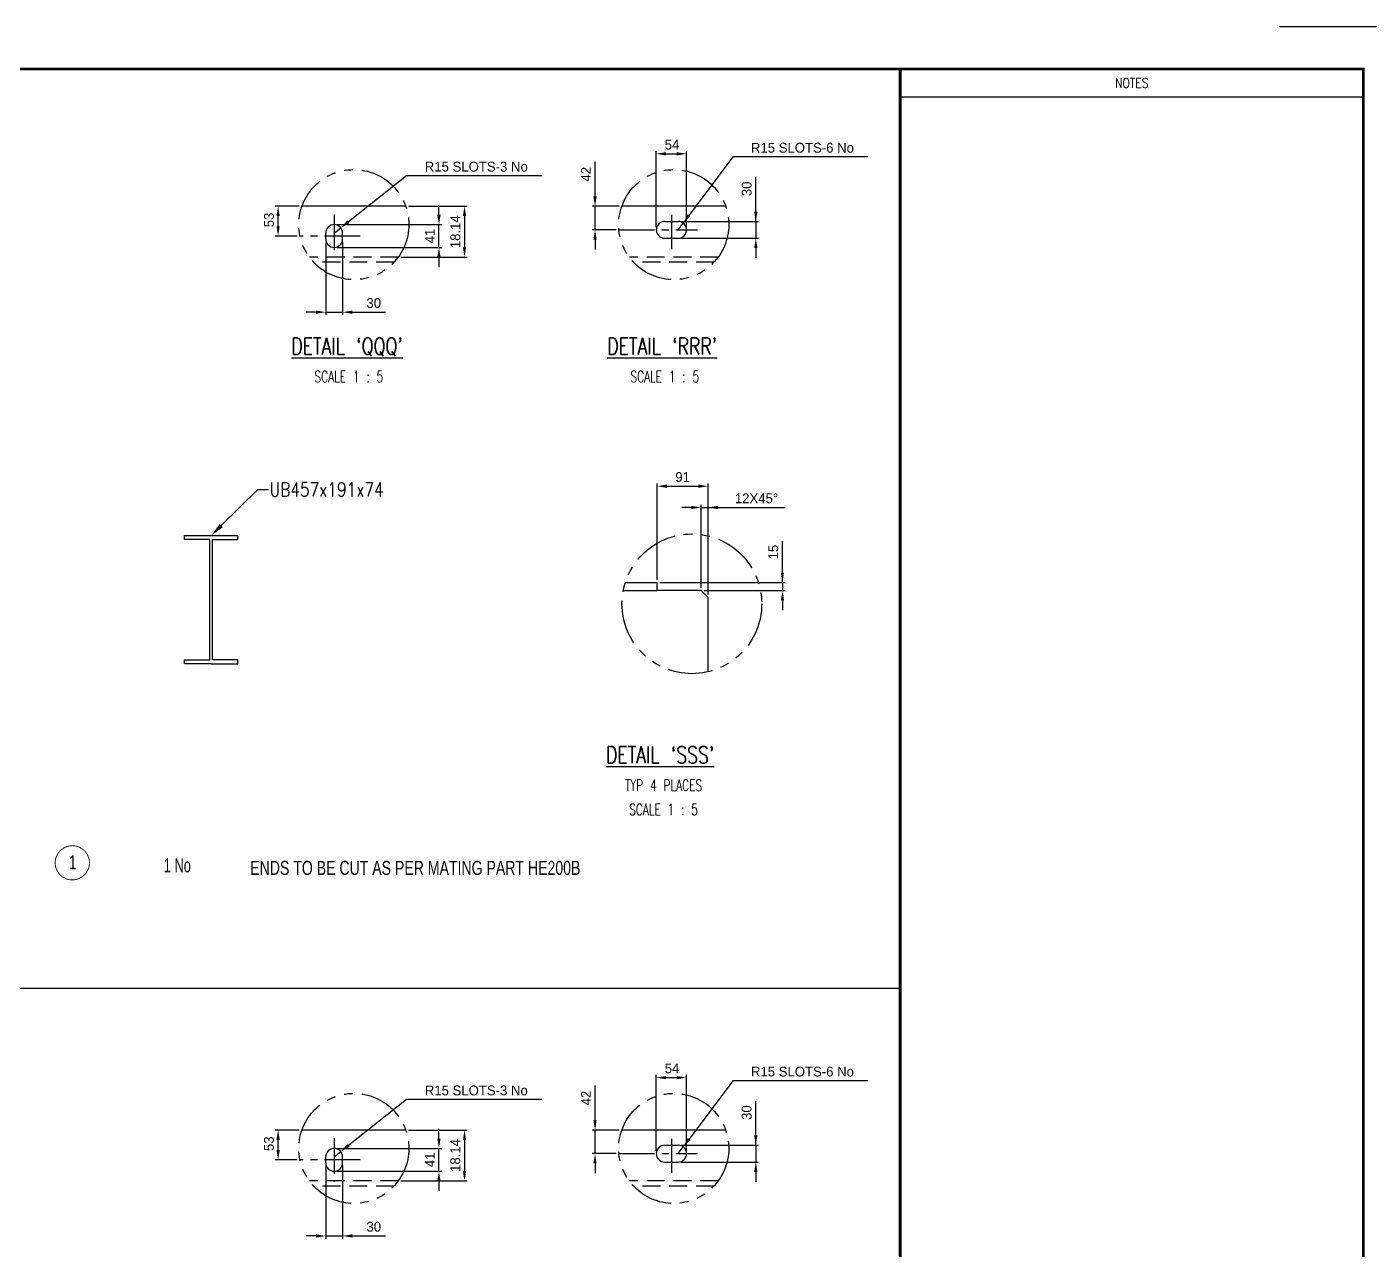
# Model space of a CAD drawing. Header units: millimetres. Extents: x 0 to 16187, y -20471 to 6290.
# Drawn here: x 4945.2 to 5423.6, y 1882.1 to 2318 of the extents above; entities that cross this region are included whole.
import ezdxf
from ezdxf import colors
from ezdxf.entities.mleader import LeaderData, LeaderLine
from ezdxf.enums import TextEntityAlignment as Align
from ezdxf.math import Vec2, Vec3

# ---------------------------------------------------------------- set-up
doc = ezdxf.new("R2010")
doc.units = ezdxf.units.MM
doc.header["$PDSIZE"] = -1
for name, pattern in [('CENTERX2', [20.32, 12.7, -2.54, 2.54, -2.54]), ('DASHED2', [9.525, 6.35, -3.175]), ('PHANTOM2', [31.75, 15.875, -3.175, 3.175, -3.175, 3.175, -3.175])]:
    doc.linetypes.add(name, pattern=pattern)
doc.layers.add('BORDER1', color=3, linetype='Continuous')
doc.layers.add('BORDER2', color=7, linetype='Continuous')
doc.styles.add('MtXpl_txt_shx', font='txt.shx', dxfattribs={"height": 0.2})
doc.styles.add('ROMANC', font='ROMANC', dxfattribs={"height": 5})
doc.styles.add('ROMANS', font='ROMANS.shx', dxfattribs={"width": 0.8})
doc.styles.add('ROMANT', font='ROMANT', dxfattribs={"height": 4})
doc.styles.add('SLDTEXTSTYLE0', font='TXT', dxfattribs={"width": 0.75})
doc.styles.add('SLDTEXTSTYLE2', font='TXT', dxfattribs={"width": 0.686449})
doc.dimstyles.new('AM_ISO', dxfattribs={"dimtxt": 3.5, "dimasz": 3.5, "dimexe": 1, "dimexo": 1, "dimgap": 1.5, "dimtad": 1, "dimdsep": 46, "dimtxsty": 'Standard', "dimcen": 0, "dimclrd": 1, "dimclre": 1, "dimclrt": 1, "dimadec": 0, "dimazin": 2, "dimtp": 0.1, "dimtm": 0.1, "dimtfac": 0.71, "dimtdec": 3, "dimtmove": 0, "dimatfit": 3, "dimfxl": 1, "dimlwd": -1, "dimlwe": -1, "dimarcsym": 1})
doc.dimstyles.new('AM_ISO$3', dxfattribs={"dimtxt": 3.5, "dimasz": 3.5, "dimexe": 1, "dimexo": 1, "dimgap": 1.5, "dimtad": 1, "dimtoh": 1, "dimdsep": 46, "dimtxsty": 'Standard', "dimcen": 0, "dimclrd": 1, "dimclre": 1, "dimclrt": 1, "dimadec": 0, "dimazin": 2, "dimtp": 0.1, "dimtm": 0.1, "dimtfac": 0.71, "dimtdec": 3, "dimtofl": 0, "dimtmove": 0, "dimatfit": 0, "dimfxl": 1, "dimlwd": -1, "dimlwe": -1, "dimarcsym": 1})

# ---------------------------------------------------------------- blocks, each defined once
blk = doc.blocks.new('*D1357')
at = {"color": 1, "linetype": 'ByBlock'}
for p, q in [((5181.89, 2146.73), (5178.39, 2146.73)), ((5185.39, 2118.11), (5185.39, 2147.73)), ((5185.39, 2146.73), (5187.79, 2146.73)), ((5187.79, 2115.71), (5187.79, 2147.73)), ((5187.79, 2146.73), (5215.29, 2146.73)), ((5191.29, 2146.73), (5194.79, 2146.73))]:
    blk.add_line(p, q, dxfattribs=at)
at = {"color": 1}
for points in [[(5181.89, 2146.14), (5181.89, 2147.31), (5185.39, 2146.73)], [(5191.29, 2147.31), (5191.29, 2146.14), (5187.79, 2146.73)]]:
    blk.add_solid(points, dxfattribs=at)
at = {"layer": 'Defpoints', "color": 0}
for p in [(5187.79, 2146.73), (5185.39, 2117.11), (5187.79, 2114.71)]:
    blk.add_point(p, dxfattribs=at)
at = {"color": 1, "insert": (5205.04, 2149.98), "char_height": 3.5, "attachment_point": 5}
blk.add_mtext('12X45%%d', dxfattribs=at)
blk = doc.blocks.new('*D1358')
at = {"color": 1, "linetype": 'ByBlock'}
for p, q in [((5169.65, 2121.01), (5169.65, 2155.32)), ((5173.15, 2154.32), (5184.29, 2154.32)), ((5187.79, 2115.71), (5187.79, 2155.32))]:
    blk.add_line(p, q, dxfattribs=at)
at = {"color": 1}
for points in [[(5173.15, 2154.9), (5173.15, 2153.73), (5169.65, 2154.32)], [(5184.29, 2153.73), (5184.29, 2154.9), (5187.79, 2154.32)]]:
    blk.add_solid(points, dxfattribs=at)
at = {"layer": 'Defpoints', "color": 0}
for p in [(5187.79, 2154.32), (5169.65, 2120.01), (5187.79, 2114.71)]:
    blk.add_point(p, dxfattribs=at)
at = {"color": 1, "insert": (5178.72, 2157.57), "char_height": 3.5, "attachment_point": 5}
blk.add_mtext('91', dxfattribs=at)
blk = doc.blocks.new('*D1362')
at = {"color": 1, "linetype": 'ByBlock'}
for p, q in [((5214.28, 2120.01), (5214.28, 2134.68)), ((5214.28, 2123.51), (5214.28, 2127.01)), ((5170.65, 2120.01), (5215.28, 2120.01)), ((5214.28, 2120.01), (5214.28, 2117.11)), ((5186.39, 2117.11), (5215.28, 2117.11)), ((5214.28, 2113.61), (5214.28, 2110.11))]:
    blk.add_line(p, q, dxfattribs=at)
at = {"color": 1}
for points in [[(5213.7, 2123.51), (5214.86, 2123.51), (5214.28, 2120.01)], [(5214.86, 2113.61), (5213.7, 2113.61), (5214.28, 2117.11)]]:
    blk.add_solid(points, dxfattribs=at)
at = {"layer": 'Defpoints', "color": 0}
for p in [(5169.65, 2120.01), (5185.39, 2117.11), (5214.28, 2117.11)]:
    blk.add_point(p, dxfattribs=at)
at = {"color": 1, "insert": (5211.03, 2130.84), "char_height": 3.5, "attachment_point": 5, "rotation": 90}
blk.add_mtext('15', dxfattribs=at)
blk = doc.blocks.new('*D1367')
at = {"color": 1, "linetype": 'ByBlock'}
for p, q in [((5169.34, 2246.66), (5169.34, 2273.75)), ((5172.84, 2272.75), (5176.64, 2272.75)), ((5180.14, 2246.66), (5180.14, 2273.75))]:
    blk.add_line(p, q, dxfattribs=at)
at = {"color": 1}
for points in [[(5172.84, 2273.33), (5172.84, 2272.16), (5169.34, 2272.75)], [(5176.64, 2272.16), (5176.64, 2273.33), (5180.14, 2272.75)]]:
    blk.add_solid(points, dxfattribs=at)
at = {"layer": 'Defpoints', "color": 0}
for p in [(5180.14, 2272.75), (5169.34, 2245.66), (5180.14, 2245.66)]:
    blk.add_point(p, dxfattribs=at)
at = {"color": 1, "insert": (5174.95, 2276), "char_height": 3.5, "attachment_point": 5}
blk.add_mtext('54', dxfattribs=at)
blk = doc.blocks.new('*D1368')
at = {"color": 1, "linetype": 'ByBlock'}
for p, q in [((5204.8, 2248.66), (5204.8, 2264.4)), ((5204.8, 2252.16), (5204.8, 2255.66)), ((5178.14, 2248.66), (5205.8, 2248.66)), ((5204.8, 2248.66), (5204.8, 2242.66)), ((5178.14, 2242.66), (5205.8, 2242.66)), ((5204.8, 2239.16), (5204.8, 2235.66))]:
    blk.add_line(p, q, dxfattribs=at)
at = {"color": 1}
for points in [[(5204.21, 2252.16), (5205.38, 2252.16), (5204.8, 2248.66)], [(5205.38, 2239.16), (5204.21, 2239.16), (5204.8, 2242.66)]]:
    blk.add_solid(points, dxfattribs=at)
at = {"layer": 'Defpoints', "color": 0}
for p in [(5177.14, 2248.66), (5177.14, 2242.66), (5204.8, 2242.66)]:
    blk.add_point(p, dxfattribs=at)
at = {"color": 1, "insert": (5201.55, 2260.27), "char_height": 3.5, "attachment_point": 5, "rotation": 90}
blk.add_mtext('30', dxfattribs=at)
blk = doc.blocks.new('*D4017')
at = {"color": 1, "linetype": 'ByBlock'}
for p, q in [((5196.57, 2271.63), (5181.04, 2250.86)), ((5244.73, 2271.63), (5196.57, 2271.63)), ((5177.14, 2245.66), (5178.94, 2248.06))]:
    blk.add_line(p, q, dxfattribs=at)
at = {"color": 1}
blk.add_solid([(5180.57, 2251.21), (5181.5, 2250.51), (5178.94, 2248.06)], dxfattribs=at)
at = {"layer": 'Defpoints', "color": 0}
for p in [(5177.14, 2245.66), (5178.94, 2248.06)]:
    blk.add_point(p, dxfattribs=at)
at = {"color": 1, "insert": (5221.4, 2274.88), "char_height": 3.5, "attachment_point": 5}
blk.add_mtext('R15 SLOTS-6 No', dxfattribs=at)
blk = doc.blocks.new('*D4032')
at = {"color": 1, "linetype": 'ByBlock'}
for p, q in [((5091.94, 2251.01), (5091.94, 2254.51)), ((5055.61, 2247.51), (5092.94, 2247.51)), ((5091.94, 2239.41), (5091.94, 2247.51)), ((5055.61, 2239.41), (5092.94, 2239.41)), ((5091.94, 2235.91), (5091.94, 2232.41))]:
    blk.add_line(p, q, dxfattribs=at)
at = {"color": 1}
for points in [[(5091.36, 2251.01), (5092.52, 2251.01), (5091.94, 2247.51)], [(5092.52, 2235.91), (5091.36, 2235.91), (5091.94, 2239.41)]]:
    blk.add_solid(points, dxfattribs=at)
at = {"layer": 'Defpoints', "color": 0}
for p in [(5054.61, 2247.51), (5091.94, 2247.51), (5054.61, 2239.41)]:
    blk.add_point(p, dxfattribs=at)
at = {"color": 1, "insert": (5088.69, 2243.46), "char_height": 3.5, "attachment_point": 5, "rotation": 90}
blk.add_mtext('41', dxfattribs=at)
blk = doc.blocks.new('*D4037')
at = {"color": 1, "linetype": 'ByBlock'}
for p, q in [((5080.41, 2264.9), (5059.71, 2248.54)), ((5128.57, 2264.9), (5080.41, 2264.9)), ((5054.61, 2244.51), (5056.96, 2246.37))]:
    blk.add_line(p, q, dxfattribs=at)
at = {"color": 1}
blk.add_solid([(5059.34, 2248.99), (5060.07, 2248.08), (5056.96, 2246.37)], dxfattribs=at)
at = {"layer": 'Defpoints', "color": 0}
for p in [(5054.61, 2244.51), (5056.96, 2246.37)]:
    blk.add_point(p, dxfattribs=at)
at = {"color": 1, "insert": (5105.24, 2268.15), "char_height": 3.5, "attachment_point": 5}
blk.add_mtext('R15 SLOTS-3 No', dxfattribs=at)
blk = doc.blocks.new('*D4039')
at = {"color": 1, "linetype": 'ByBlock'}
for p, q in [((5051.61, 2241.41), (5051.61, 2215.32)), ((5057.61, 2241.41), (5057.61, 2215.32)), ((5048.11, 2216.32), (5044.61, 2216.32)), ((5051.61, 2216.32), (5057.61, 2216.32)), ((5061.11, 2216.32), (5072.86, 2216.32))]:
    blk.add_line(p, q, dxfattribs=at)
at = {"color": 1}
for points in [[(5048.11, 2215.74), (5048.11, 2216.91), (5051.61, 2216.32)], [(5061.11, 2216.91), (5061.11, 2215.74), (5057.61, 2216.32)]]:
    blk.add_solid(points, dxfattribs=at)
at = {"layer": 'Defpoints', "color": 0}
for p in [(5051.61, 2242.41), (5057.61, 2242.41), (5057.61, 2216.32)]:
    blk.add_point(p, dxfattribs=at)
at = {"color": 1, "insert": (5068.73, 2219.57), "char_height": 3.5, "attachment_point": 5}
blk.add_mtext('30', dxfattribs=at)
blk = doc.blocks.new('*D4054')
at = {"color": 1, "linetype": 'ByBlock'}
for p, q in [((5042.13, 2254.06), (5033.66, 2254.06)), ((5034.66, 2246.96), (5034.66, 2250.56)), ((5041.44, 2243.46), (5033.66, 2243.46))]:
    blk.add_line(p, q, dxfattribs=at)
at = {"color": 1}
for points in [[(5035.25, 2250.56), (5034.08, 2250.56), (5034.66, 2254.06)], [(5034.08, 2246.96), (5035.25, 2246.96), (5034.66, 2243.46)]]:
    blk.add_solid(points, dxfattribs=at)
at = {"layer": 'Defpoints', "color": 0}
for p in [(5034.66, 2254.06), (5043.13, 2254.06), (5042.44, 2243.46)]:
    blk.add_point(p, dxfattribs=at)
at = {"color": 1, "insert": (5031.41, 2249.18), "char_height": 3.5, "attachment_point": 5, "rotation": 90}
blk.add_mtext('53', dxfattribs=at)
blk = doc.blocks.new('*U609')
at = {"layer": 'BORDER1', "color": 154, "true_color": 0x1859a9, "const_width": 1}
blk.add_lwpolyline([(1.81, 811), (1144, 811), (1144, 0), (0, 0), (0, 811)], close=True, dxfattribs=at)
blk.add_lwpolyline([(979, 0), (979, 811)], dxfattribs=at)
at = {"layer": 'BORDER2'}
for points in [[(1159, 781), (1159, 826), (1114, 826)], [(1144, 801), (979, 801)]]:
    blk.add_lwpolyline(points, dxfattribs=at)
at = {"layer": 'BORDER2', "style": 'ROMANC', "width": 0.8}
blk.add_text('NOTES', height=3.5, dxfattribs=at).set_placement((1061.5, 806), align=Align.MIDDLE_CENTER)
at = {"layer": 'BORDER2', "flags": 8}
for tag, height, style, p in [('REV-A', 3.24, 'ROMANS', (986.93, 140.25)), ('RE-A', 8.06, 'ROMANT', (1084.63, 7.17))]:
    blk.add_attdef(tag, text='', height=height, dxfattribs=dict(at, style=style)).set_placement(p, align=Align.CENTER)
at = {"layer": 'BORDER2', "style": 'ROMANS', "width": 3.830216}
blk.add_attdef('DATE-A', text='', height=3.24, dxfattribs=at).set_placement((995.51, 140.25), (1008.51, 140.25), align=Align.FIT)
at = {"layer": 'BORDER2'}
for tag, height, style, p in [('DRN-A', 3.24, 'ROMANS', (1018.38, 140.25)), ('CHD-A', 3.24, 'ROMANS', (1032.35, 140.25)), ('APD-A', 3.24, 'ROMANS', (1046.64, 140.25)), ('CONS_CONT_VEND', 4.2, 'ROMANC', (1061.39, 72.83))]:
    blk.add_attdef(tag, text='', height=height, dxfattribs=dict(at, style=style)).set_placement(p, align=Align.CENTER)
at = {"layer": 'BORDER2', "style": 'ROMANS', "width": 0.8}
for tag, p, height in [('1:X', (997.23, 122.55), 3.5), ('LOC', (1042.74, 122.55), 3.5), ('PROJ_NO', (1118.64, 122.55), 3.5), ('CONS_DRG_NO', (1011, 63), 3)]:
    blk.add_attdef(tag, p, '', height=height, dxfattribs=at)
at = {"layer": 'BORDER2', "lineweight": 30, "width": 0.8, "flags": 104}
blk.add_attdef('COMMENTS-A', text='', height=2.2, dxfattribs=at).set_placement((1055.21, 142.07), align=Align.MIDDLE_LEFT)
at = {"layer": 'BORDER2', "style": 'ROMANS', "width": 0.8}
for tag, p in [('PROJECT_TITLE_1', (1061.07, 55.35)), ('PROJECT_TITLE_2', (1061.07, 49.3))]:
    blk.add_attdef(tag, text='', height=3.5, dxfattribs=at).set_placement(p, align=Align.MIDDLE)
at = {"layer": 'BORDER2', "style": 'ROMANT', "width": 0.8}
for tag, p in [('DRG_TITLE_1', (1061.07, 36.31)), ('DRG_TITLE_2', (1061.07, 28.31)), ('DRG_TITLE_3', (1061.07, 20.31))]:
    blk.add_attdef(tag, text='', height=5, dxfattribs=at).set_placement(p, align=Align.CENTER)
at = {"layer": 'BORDER2', "style": 'ROMANT'}
for tag, p in [('AR', (995, 7.17)), ('PA', (1011.74, 7.17)), ('DC', (1028.45, 7.17)), ('TS', (1120.84, 7.17))]:
    blk.add_attdef(tag, p, '', height=8.06, dxfattribs=at)
for tag, p in [('SRNO', (1074.7, 7.17)), ('SH', (1115.8, 7.18))]:
    blk.add_attdef(tag, text='', height=8.06, dxfattribs=at).set_placement(p, align=Align.RIGHT)
at = {"layer": 'BORDER2', "style": 'ROMANS', "flags": 2}
blk.add_attdef('TB_VERSION', text='', height=2, dxfattribs=at).set_placement((1, -1), align=Align.TOP_LEFT)
blk = doc.blocks.new('*D4905')
at = {"color": 1, "linetype": 'ByBlock'}
for p, q in [((5081.1, 2254.06), (5102.05, 2254.06)), ((5101.05, 2250.56), (5101.05, 2239.42)), ((5078.42, 2235.92), (5102.05, 2235.92))]:
    blk.add_line(p, q, dxfattribs=at)
at = {"color": 1}
for points in [[(5101.63, 2250.56), (5100.47, 2250.56), (5101.05, 2254.06)], [(5100.47, 2239.42), (5101.63, 2239.42), (5101.05, 2235.92)]]:
    blk.add_solid(points, dxfattribs=at)
at = {"layer": 'Defpoints', "color": 0}
for p in [(5080.1, 2254.06), (5077.42, 2235.92), (5101.05, 2235.92)]:
    blk.add_point(p, dxfattribs=at)
at = {"color": 1, "insert": (5097.8, 2244.99), "char_height": 3.5, "attachment_point": 5, "rotation": 90}
blk.add_mtext('18.14', dxfattribs=at)
blk = doc.blocks.new('*D4934')
at = {"color": 1, "linetype": 'ByBlock'}
for p, q in [((5147.53, 2257.56), (5147.53, 2269.89)), ((5156.08, 2254.06), (5146.53, 2254.06)), ((5147.53, 2245.66), (5147.53, 2254.06)), ((5155.05, 2245.66), (5146.53, 2245.66)), ((5147.53, 2242.16), (5147.53, 2238.66))]:
    blk.add_line(p, q, dxfattribs=at)
at = {"color": 1}
for points in [[(5146.94, 2257.56), (5148.11, 2257.56), (5147.53, 2254.06)], [(5148.11, 2242.16), (5146.94, 2242.16), (5147.53, 2245.66)]]:
    blk.add_solid(points, dxfattribs=at)
at = {"layer": 'Defpoints', "color": 0}
for p in [(5147.53, 2254.06), (5157.08, 2254.06), (5156.05, 2245.66)]:
    blk.add_point(p, dxfattribs=at)
at = {"color": 1, "insert": (5144.28, 2265.47), "char_height": 3.5, "attachment_point": 5, "rotation": 90}
blk.add_mtext('42', dxfattribs=at)
blk = doc.blocks.new('*D4942')
at = {"color": 1, "linetype": 'ByBlock'}
for p, q in [((5169.34, 1917.52), (5169.34, 1944.61)), ((5172.84, 1943.61), (5176.64, 1943.61)), ((5180.14, 1917.52), (5180.14, 1944.61))]:
    blk.add_line(p, q, dxfattribs=at)
at = {"color": 1}
for points in [[(5172.84, 1944.19), (5172.84, 1943.03), (5169.34, 1943.61)], [(5176.64, 1943.03), (5176.64, 1944.19), (5180.14, 1943.61)]]:
    blk.add_solid(points, dxfattribs=at)
at = {"layer": 'Defpoints', "color": 0}
for p in [(5180.14, 1943.61), (5169.34, 1916.52), (5180.14, 1916.52)]:
    blk.add_point(p, dxfattribs=at)
at = {"color": 1, "insert": (5174.95, 1946.86), "char_height": 3.5, "attachment_point": 5}
blk.add_mtext('54', dxfattribs=at)
blk = doc.blocks.new('*D4943')
at = {"color": 1, "linetype": 'ByBlock'}
for p, q in [((5204.8, 1919.52), (5204.8, 1935.26)), ((5204.8, 1923.02), (5204.8, 1926.52)), ((5178.14, 1919.52), (5205.8, 1919.52)), ((5204.8, 1919.52), (5204.8, 1913.52)), ((5178.14, 1913.52), (5205.8, 1913.52)), ((5204.8, 1910.02), (5204.8, 1906.52))]:
    blk.add_line(p, q, dxfattribs=at)
at = {"color": 1}
for points in [[(5204.21, 1923.02), (5205.38, 1923.02), (5204.8, 1919.52)], [(5205.38, 1910.02), (5204.21, 1910.02), (5204.8, 1913.52)]]:
    blk.add_solid(points, dxfattribs=at)
at = {"layer": 'Defpoints', "color": 0}
for p in [(5177.14, 1919.52), (5177.14, 1913.52), (5204.8, 1913.52)]:
    blk.add_point(p, dxfattribs=at)
at = {"color": 1, "insert": (5201.55, 1931.14), "char_height": 3.5, "attachment_point": 5, "rotation": 90}
blk.add_mtext('30', dxfattribs=at)
blk = doc.blocks.new('*D4944')
at = {"color": 1, "linetype": 'ByBlock'}
for p, q in [((5196.57, 1942.49), (5181.04, 1921.73)), ((5244.73, 1942.49), (5196.57, 1942.49)), ((5177.14, 1916.52), (5178.94, 1918.92))]:
    blk.add_line(p, q, dxfattribs=at)
at = {"color": 1}
blk.add_solid([(5180.57, 1922.07), (5181.5, 1921.38), (5178.94, 1918.92)], dxfattribs=at)
at = {"layer": 'Defpoints', "color": 0}
for p in [(5178.94, 1918.92), (5177.14, 1916.52)]:
    blk.add_point(p, dxfattribs=at)
at = {"color": 1, "insert": (5221.4, 1945.74), "char_height": 3.5, "attachment_point": 5}
blk.add_mtext('R15 SLOTS-6 No', dxfattribs=at)
blk = doc.blocks.new('*D4945')
at = {"color": 1, "linetype": 'ByBlock'}
for p, q in [((5091.94, 1921.87), (5091.94, 1925.37)), ((5055.61, 1918.37), (5092.94, 1918.37)), ((5091.94, 1910.27), (5091.94, 1918.37)), ((5055.61, 1910.27), (5092.94, 1910.27)), ((5091.94, 1906.77), (5091.94, 1903.27))]:
    blk.add_line(p, q, dxfattribs=at)
at = {"color": 1}
for points in [[(5091.36, 1921.87), (5092.52, 1921.87), (5091.94, 1918.37)], [(5092.52, 1906.77), (5091.36, 1906.77), (5091.94, 1910.27)]]:
    blk.add_solid(points, dxfattribs=at)
at = {"layer": 'Defpoints', "color": 0}
for p in [(5054.61, 1918.37), (5091.94, 1918.37), (5054.61, 1910.27)]:
    blk.add_point(p, dxfattribs=at)
at = {"color": 1, "insert": (5088.69, 1914.32), "char_height": 3.5, "attachment_point": 5, "rotation": 90}
blk.add_mtext('41', dxfattribs=at)
blk = doc.blocks.new('*D4946')
at = {"color": 1, "linetype": 'ByBlock'}
for p, q in [((5080.41, 1935.77), (5059.71, 1919.4)), ((5128.57, 1935.77), (5080.41, 1935.77)), ((5054.61, 1915.37), (5056.96, 1917.23))]:
    blk.add_line(p, q, dxfattribs=at)
at = {"color": 1}
blk.add_solid([(5059.34, 1919.86), (5060.07, 1918.94), (5056.96, 1917.23)], dxfattribs=at)
at = {"layer": 'Defpoints', "color": 0}
for p in [(5054.61, 1915.37), (5056.96, 1917.23)]:
    blk.add_point(p, dxfattribs=at)
at = {"color": 1, "insert": (5105.24, 1939.02), "char_height": 3.5, "attachment_point": 5}
blk.add_mtext('R15 SLOTS-3 No', dxfattribs=at)
blk = doc.blocks.new('*D4947')
at = {"color": 1, "linetype": 'ByBlock'}
for p, q in [((5051.61, 1912.27), (5051.61, 1886.19)), ((5057.61, 1912.27), (5057.61, 1886.19)), ((5048.11, 1887.19), (5044.61, 1887.19)), ((5051.61, 1887.19), (5057.61, 1887.19)), ((5061.11, 1887.19), (5072.86, 1887.19))]:
    blk.add_line(p, q, dxfattribs=at)
at = {"color": 1}
for points in [[(5048.11, 1886.6), (5048.11, 1887.77), (5051.61, 1887.19)], [(5061.11, 1887.77), (5061.11, 1886.6), (5057.61, 1887.19)]]:
    blk.add_solid(points, dxfattribs=at)
at = {"layer": 'Defpoints', "color": 0}
for p in [(5051.61, 1913.27), (5057.61, 1913.27), (5057.61, 1887.19)]:
    blk.add_point(p, dxfattribs=at)
at = {"color": 1, "insert": (5068.73, 1890.44), "char_height": 3.5, "attachment_point": 5}
blk.add_mtext('30', dxfattribs=at)
blk = doc.blocks.new('*D4948')
at = {"color": 1, "linetype": 'ByBlock'}
for p, q in [((5042.13, 1924.92), (5033.66, 1924.92)), ((5034.66, 1917.82), (5034.66, 1921.42)), ((5041.44, 1914.32), (5033.66, 1914.32))]:
    blk.add_line(p, q, dxfattribs=at)
at = {"color": 1}
for points in [[(5035.25, 1921.42), (5034.08, 1921.42), (5034.66, 1924.92)], [(5034.08, 1917.82), (5035.25, 1917.82), (5034.66, 1914.32)]]:
    blk.add_solid(points, dxfattribs=at)
at = {"layer": 'Defpoints', "color": 0}
for p in [(5034.66, 1924.92), (5043.13, 1924.92), (5042.44, 1914.32)]:
    blk.add_point(p, dxfattribs=at)
at = {"color": 1, "insert": (5031.41, 1920.04), "char_height": 3.5, "attachment_point": 5, "rotation": 90}
blk.add_mtext('53', dxfattribs=at)
blk = doc.blocks.new('*D4949')
at = {"color": 1, "linetype": 'ByBlock'}
for p, q in [((5081.1, 1924.92), (5102.05, 1924.92)), ((5101.05, 1921.42), (5101.05, 1910.28)), ((5078.42, 1906.78), (5102.05, 1906.78))]:
    blk.add_line(p, q, dxfattribs=at)
at = {"color": 1}
for points in [[(5101.63, 1921.42), (5100.47, 1921.42), (5101.05, 1924.92)], [(5100.47, 1910.28), (5101.63, 1910.28), (5101.05, 1906.78)]]:
    blk.add_solid(points, dxfattribs=at)
at = {"layer": 'Defpoints', "color": 0}
for p in [(5080.1, 1924.92), (5077.42, 1906.78), (5101.05, 1906.78)]:
    blk.add_point(p, dxfattribs=at)
at = {"color": 1, "insert": (5097.8, 1915.85), "char_height": 3.5, "attachment_point": 5, "rotation": 90}
blk.add_mtext('18.14', dxfattribs=at)
blk = doc.blocks.new('*D4964')
at = {"color": 1, "linetype": 'ByBlock'}
for p, q in [((5147.53, 1928.42), (5147.53, 1940.75)), ((5156.08, 1924.92), (5146.53, 1924.92)), ((5147.53, 1916.52), (5147.53, 1924.92)), ((5155.05, 1916.52), (5146.53, 1916.52)), ((5147.53, 1913.02), (5147.53, 1909.52))]:
    blk.add_line(p, q, dxfattribs=at)
at = {"color": 1}
for points in [[(5146.94, 1928.42), (5148.11, 1928.42), (5147.53, 1924.92)], [(5148.11, 1913.02), (5146.94, 1913.02), (5147.53, 1916.52)]]:
    blk.add_solid(points, dxfattribs=at)
at = {"layer": 'Defpoints', "color": 0}
for p in [(5147.53, 1924.92), (5157.08, 1924.92), (5156.05, 1916.52)]:
    blk.add_point(p, dxfattribs=at)
at = {"color": 1, "insert": (5144.28, 1936.34), "char_height": 3.5, "attachment_point": 5, "rotation": 90}
blk.add_mtext('42', dxfattribs=at)

msp = doc.modelspace()

# ---------------------------------------------------------------- linework, layer by layer
for p, q in [((5080.10315, 2254.05539), (5043.13456, 2254.05539)), ((5194.0472, 2254.05539), (5157.07861, 2254.05539)), ((5172.34312, 2248.65539), (5177.14312, 2248.65539)), ((5051.60705, 2242.40539), (5051.60705, 2244.50539)), ((5057.60705, 2242.40539), (5057.60705, 2244.50539)), ((5172.34312, 2242.65539), (5177.14312, 2242.65539)), ((5001.32327, 2136.74924), (5020.36327, 2136.74924)), ((5158.31938, 2120.0091), (5169.65331, 2120.0091)), ((5157.57907, 2117.1091), (5169.65331, 2117.1091)), ((5187.79331, 2114.7091), (5185.39331, 2117.1091)), ((4277.18689, 1975.5184), (5256.18689, 1975.5184)), ((5080.10315, 1924.91975), (5043.13456, 1924.91975)), ((5194.0472, 1924.91975), (5157.07861, 1924.91975)), ((5172.34312, 1919.51975), (5177.14312, 1919.51975)), ((5051.60705, 1913.26975), (5051.60705, 1915.36975)), ((5057.60705, 1913.26975), (5057.60705, 1915.36975)), ((5172.34312, 1913.51975), (5177.14312, 1913.51975))]:
    msp.add_line(p, q)
at = {"color": 3, "linetype": 'CENTERX2', "lineweight": 25}
for p, q in [((5054.60705, 2251.13065), (5054.60705, 2235.78013)), ((5174.74312, 2250.96927), (5174.74312, 2238.76471)), ((5156.04604, 2245.65539), (5184.06149, 2245.65539)), ((5063.92543, 2243.45539), (5042.43905, 2243.45539)), ((5054.60705, 1921.99501), (5054.60705, 1906.6445)), ((5174.74312, 1921.83364), (5174.74312, 1909.62907)), ((5063.92543, 1914.31975), (5042.43905, 1914.31975)), ((5156.04604, 1916.51975), (5184.06149, 1916.51975))]:
    msp.add_line(p, q, dxfattribs=at)
at = {"color": 2, "linetype": 'DASHED2', "lineweight": 25}
for p, q in [((5077.42147, 2235.91539), (5045.81624, 2235.91539)), ((5191.36553, 2235.91539), (5159.76029, 2235.91539)), ((5075.92644, 2234.11539), (5047.31127, 2234.11539)), ((5189.8705, 2234.11539), (5161.25532, 2234.11539)), ((5077.42147, 1906.77975), (5045.81624, 1906.77975)), ((5075.92644, 1904.97975), (5047.31127, 1904.97975)), ((5191.36553, 1906.77975), (5159.76029, 1906.77975)), ((5189.8705, 1904.97975), (5161.25532, 1904.97975))]:
    msp.add_line(p, q, dxfattribs=at)
at = {"color": 7, "linetype": 'Continuous', "lineweight": 25}
for p, q in [((5001.32327, 2135.29924), (5001.32327, 2136.74924)), ((5010.39327, 2135.29924), (5001.32327, 2135.29924)), ((5010.39327, 2092.49924), (5010.39327, 2135.29924)), ((5011.29327, 2135.29924), (5020.36327, 2135.29924)), ((5011.29327, 2092.49924), (5011.29327, 2135.29924)), ((5020.36327, 2135.29924), (5020.36327, 2136.74924)), ((5169.65331, 2117.1091), (5169.65331, 2120.0091)), ((5185.39331, 2117.1091), (5169.65331, 2117.1091)), ((5187.79331, 2088.20065), (5187.79331, 2114.7091)), ((5001.32327, 2091.04924), (5001.32327, 2092.49924)), ((5001.32327, 2092.49924), (5010.39327, 2092.49924)), ((5010.84327, 2091.04924), (5001.32327, 2091.04924)), ((5010.84327, 2091.04924), (5020.36327, 2091.04924)), ((5020.36327, 2092.49924), (5011.29327, 2092.49924)), ((5020.36327, 2091.04924), (5020.36327, 2092.49924))]:
    msp.add_line(p, q, dxfattribs=at)
at = {"color": 2, "const_width": 0.3125}
msp.add_lwpolyline([(4967.45417, 2020.14151, 1), (4955.26667, 2020.14151, 1)], format="xyb", close=True, dxfattribs=at)
at = {"color": 5, "linetype": 'PHANTOM2'}
for centre, radius in [((5061.61885, 2247.51974), 19.60571), ((5175.56291, 2247.51974), 19.60571), ((5182.0231, 2112.41353), 24.89094), ((5061.61885, 1918.38411), 19.60571), ((5175.56291, 1918.38411), 19.60571)]:
    msp.add_circle(centre, radius, dxfattribs=at)
for centre, start, end in [((5172.34312, 2245.65539), 90, 270), ((5177.14312, 2245.65539), 270, 90), ((5054.60705, 2244.50539), 0, 180), ((5054.60705, 2242.40539), 180, 0), ((5172.34312, 1916.51975), 90, 270), ((5177.14312, 1916.51975), 270, 90), ((5054.60705, 1915.36975), 0, 180), ((5054.60705, 1913.26975), 180, 0)]:
    msp.add_arc(centre, 3, start, end)

# ---------------------------------------------------------------- block references
at = {"layer": 'BORDER1'}
msp.add_blockref('*U609', (4277.18689, 1491.98256), dxfattribs=at)

# ---------------------------------------------------------------- texts
at = {"color": 7, "lineweight": 25, "style": 'MtXpl_txt_shx', "width": 0.75}
for s, p in [("%%UDETAIL `QQQ'", (5039.37582, 2201.22224)), ("%%UDETAIL `RRR'", (5151.90974, 2201.22224)), ("%%UDETAIL `SSS'", (5151.45837, 2055.62576))]:
    msp.add_text(s, height=6, dxfattribs=at).set_placement(p)
at = {"color": 7, "lineweight": 25, "style": 'MtXpl_txt_shx', "width": 0.6875}
for s, p in [('SCALE 1 : 5', (5059.85175, 2193.36805)), ('SCALE 1 : 5', (5172.38567, 2193.36805)), ('TYP 4 PLACES', (5171.9343, 2047.77157)), ('SCALE 1 : 5', (5171.9343, 2039.14421))]:
    msp.add_text(s, height=4, dxfattribs=at).set_placement(p, align=Align.MIDDLE_CENTER)
at = {"color": 2, "lineweight": 25, "style": 'SLDTEXTSTYLE2', "width": 0.686449}
for s, p in [('1', (4961.5269, 2020.33448)), ('1 No', (4998.75972, 2019.25688))]:
    msp.add_text(s, height=5, dxfattribs=at).set_placement(p, align=Align.MIDDLE_CENTER)
at = {"style": 'SLDTEXTSTYLE0', "width": 0.75}
msp.add_text('ENDS TO BE CUT AS PER MATING PART HE200B', height=5, dxfattribs=at).set_placement((5024.73268, 2015.82686))

# ---------------------------------------------------------------- dimensions: what is measured, and where the dimension line sits
for center, mpoint, text, picture, middle in [((5177.14312, 2245.65539), (5178.93988, 2248.05782), '<> SLOTS-6 No', '*D4017', (5221.40028, 2271.62672)), ((5054.60705, 2244.50539), (5056.96051, 2246.36583), '<> SLOTS-3 No', '*D4037', (5105.24116, 2264.90125)), ((5177.14312, 1916.51975), (5178.93988, 1918.92218), '<> SLOTS-6 No', '*D4944', (5221.40028, 1942.49108)), ((5054.60705, 1915.36975), (5056.96051, 1917.2302), '<> SLOTS-3 No', '*D4946', (5105.24116, 1935.76562))]:
    dim = msp.add_radius_dim(center=center, mpoint=mpoint, text=text, dimstyle='AM_ISO$3', override={"dimtxt": 3.5, "dimlfac": 5, "dimtxsty": 'Standard', "dimtofl": 1})
    dim.commit()
    dim.dimension.update_dxf_attribs({"geometry": picture, "text_midpoint": middle, "dimtype": 164})
for base, p1, p2, picture, middle in [((5180.14312, 2272.74704), (5169.34312, 2245.65539), (5180.14312, 2245.65539), '*D1367', (5174.95161, 2272.74704)), ((5187.79331, 2154.31505), (5169.65331, 2120.0091), (5187.79331, 2114.7091), '*D1358', (5178.72331, 2154.31505)), ((5180.14312, 1943.61141), (5169.34312, 1916.51975), (5180.14312, 1916.51975), '*D4942', (5174.95161, 1943.61141))]:
    dim = msp.add_linear_dim(base=base, p1=p1, p2=p2, dimstyle='AM_ISO', override={"dimtxt": 3.5, "dimdec": 0, "dimlfac": 5})
    dim.commit()
    dim.dimension.update_dxf_attribs({"geometry": picture, "text_midpoint": middle, "dimtype": 160})
for base, p1, p2, picture, middle in [((5147.5276, 2254.05539), (5156.04604, 2245.65539), (5157.07861, 2254.05539), '*D4934', (5144.2776, 2265.47206)), ((5147.5276, 1924.91975), (5156.04604, 1916.51975), (5157.07861, 1924.91975), '*D4964', (5144.2776, 1936.33642))]:
    dim = msp.add_linear_dim(base=base, p1=p1, p2=p2, angle=90, dimstyle='AM_ISO', override={"dimtxt": 3.5, "dimdec": 0, "dimlfac": 5})
    dim.commit()
    dim.dimension.update_dxf_attribs({"geometry": picture, "text_midpoint": middle})
for base, p1, p2, picture, middle in [((5204.79762, 2242.65539), (5177.14312, 2248.65539), (5177.14312, 2242.65539), '*D1368', (5204.79762, 2260.27206)), ((5034.66355, 2254.05539), (5042.43905, 2243.45539), (5043.13456, 2254.05539), '*D4054', (5034.66355, 2249.17994)), ((5091.941423045, 2247.50539162), (5054.6070536653, 2239.40539162), (5054.6070536653, 2247.50539162), '*D4032', (5091.941423045, 2243.45539162)), ((5214.2802746283, 2117.1090969983), (5169.6533114772, 2120.0090969983), (5185.3933114772, 2117.1090969983), '*D1362', (5214.2802746283, 2130.8424303316)), ((5204.79762, 1913.51975), (5177.14312, 1919.51975), (5177.14312, 1913.51975), '*D4943', (5204.79762, 1931.13642)), ((5034.66355, 1924.91975), (5042.43905, 1914.31975), (5043.13456, 1924.91975), '*D4948', (5034.66355, 1920.0443)), ((5091.941423045, 1918.3697549736), (5054.6070536653, 1910.2697549736), (5054.6070536653, 1918.3697549736), '*D4945', (5091.941423045, 1914.3197549736))]:
    dim = msp.add_linear_dim(base=base, p1=p1, p2=p2, angle=90, dimstyle='AM_ISO', override={"dimtxt": 3.5, "dimdec": 0, "dimlfac": 5})
    dim.commit()
    dim.dimension.update_dxf_attribs({"geometry": picture, "text_midpoint": middle, "dimtype": 160})
for base, p1, p2, picture, middle in [((5101.05092, 2235.91539), (5080.10315, 2254.05539), (5077.42147, 2235.91539), '*D4905', (5097.80092, 2244.98539)), ((5101.05092, 1906.77975), (5080.10315, 1924.91975), (5077.42147, 1906.77975), '*D4949', (5097.80092, 1915.84975))]:
    dim = msp.add_linear_dim(base=base, p1=p1, p2=p2, angle=270, dimstyle='AM_ISO')
    dim.commit()
    dim.dimension.update_dxf_attribs({"geometry": picture, "text_midpoint": middle})
for base, p1, p2, picture, middle in [((5057.60705, 2216.3218), (5051.60705, 2242.40539), (5057.60705, 2242.40539), '*D4039', (5068.73205, 2219.5718)), ((5057.60705, 1887.18617), (5051.60705, 1913.26975), (5057.60705, 1913.26975), '*D4947', (5068.73205, 1890.43617))]:
    dim = msp.add_linear_dim(base=base, p1=p1, p2=p2, dimstyle='AM_ISO', override={"dimtxt": 3.5, "dimdec": 0, "dimlfac": 5})
    dim.commit()
    dim.dimension.update_dxf_attribs({"geometry": picture, "text_midpoint": middle})
dim = msp.add_linear_dim(base=(5187.79331, 2146.72798), p1=(5185.39331, 2117.1091), p2=(5187.79331, 2114.7091), text='<>X45%%d', dimstyle='AM_ISO', override={"dimtxt": 3.5, "dimdec": 0, "dimlfac": 5, "dimtxsty": 'Standard'})
dim.commit()
dim.dimension.update_dxf_attribs({"geometry": '*D1357', "text_midpoint": (5205.04331, 2146.72798), "dimtype": 160})

# ---------------------------------------------------------------- leaders
at = {"color": 1}
ml = msp.add_multileader_mtext('Standard', dxfattribs=at)
ml.set_content('UB457x191x74', color=1, style='ROMANS')
ml.set_leader_properties()
ml.build(insert=Vec2(0, 0))
ml.multileader.update_dxf_attribs({"dogleg_length": 3.84358, "arrow_head_size": 5})
ctx = ml.context
ctx.base_point, ctx.char_height, ctx.arrow_head_size, ctx.landing_gap_size, ctx.plane_origin = Vec3(5031.22855, 2153.14333), 5, 5, 0.4, Vec3(56357.99699, -25333.49253)
notes = []
notes.append((ctx, [(0, (1, 1, 0), (5027.38497, 2153.14333), (1, 0), 3.84358, [(0, [(5010.84327, 2136.74924)], 0, [])])]))
ctx.mtext.insert, ctx.mtext.width = Vec3(5031.62855, 2155.64333), 144.3262905
for ctx, leaders in notes:
    for number, flags, end, landing, length, lines in leaders:
        leader = LeaderData()
        leader.index, (leader.has_last_leader_line, leader.has_dogleg_vector, leader.attachment_direction) = number, flags
        leader.last_leader_point, leader.dogleg_vector, leader.dogleg_length = Vec3(end), Vec3(landing), length
        for number, points, colour, breaks in lines:
            line = LeaderLine()
            line.index, line.vertices, line.color, line.breaks = number, Vec3.list(points), colors.encode_raw_color(colour), breaks
            leader.lines.append(line)
        ctx.leaders.append(leader)

doc.saveas('drawing.dxf')
